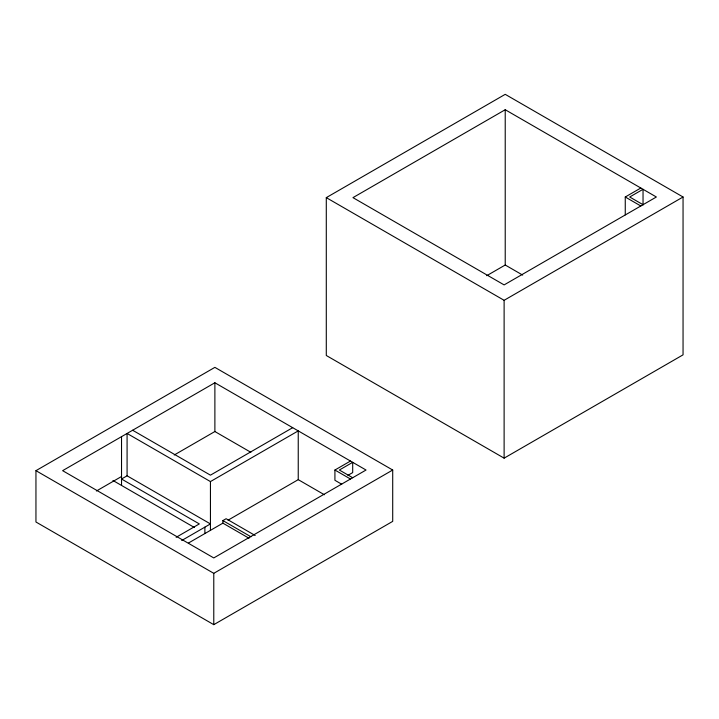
<?xml version="1.0" encoding="UTF-8"?>
<svg xmlns="http://www.w3.org/2000/svg" width="719" height="719" viewBox="0 0 719 719"><rect width="100%" height="100%" fill="white"/><g stroke="black" fill="none" stroke-linecap="round" stroke-linejoin="round"><path stroke-width="1.08" d="M326.291 197.635L505.223 94.333L683.05 196.997L683.05 354.844L504.118 458.156L326.291 355.492L326.291 197.635L504.118 300.308L683.05 196.997M505.223 109.728L352.966 197.635L504.118 284.904L656.375 196.997L505.223 109.728L505.223 265.014L486.745 275.683M35.95 470.666L214.882 367.364L392.709 470.028L392.709 521.365L213.777 624.667L35.95 522.003L35.95 470.666L213.777 573.331L392.709 470.028M214.882 382.76L62.625 470.666L213.777 557.935L366.034 470.028L214.882 382.76L214.882 431.526L174.25 454.992M96.418 491.005L121.529 476.508M181.709 540.517L210.442 523.926L127.083 475.807L121.529 479.007L199.325 523.926L176.146 537.309M625.26 214.873L625.26 196.997L640.818 188.018M292.687 427.679L210.442 475.16L132.638 430.241M127.083 475.807L127.083 433.449L210.442 481.577L298.241 430.888L298.241 479.654L228.04 520.179M188.468 543.034L222.899 523.153L222.899 520.583L226.117 518.723L255.173 535.502M341.723 484.229L334.919 480.292L334.919 470.028L350.477 461.041M347.933 475.34L352.696 472.59L352.696 462.326L339.359 470.028L352.696 477.731M643.038 204.699L629.7 196.997L643.038 189.295L643.038 204.942M625.26 196.997L640.818 205.985M505.223 265.014L522.659 275.08M334.919 470.028L350.477 479.007M214.882 431.526L250.868 452.305M298.241 479.654L324.386 494.753M222.899 520.583L250.985 536.796M222.899 523.153L249.044 538.252M112.955 480.481L194.463 527.539M504.118 300.308L504.118 458.156M213.777 573.331L213.777 624.667M210.442 481.577L210.442 530.343M204.879 527.135L204.879 533.552M121.529 436.658L121.529 485.424"/></g></svg>
